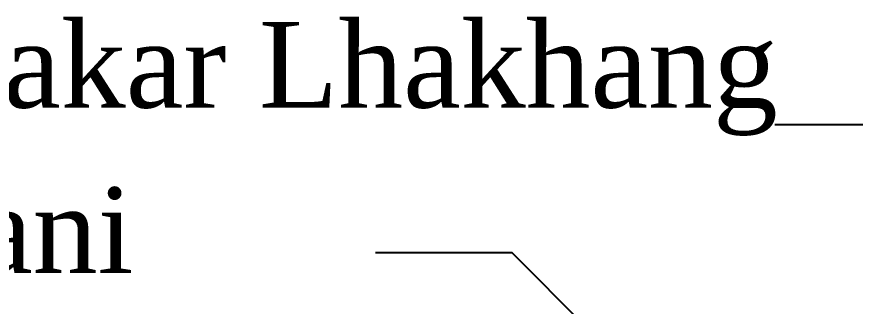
# Model space of a CAD drawing. Extents: x 13365 to 36625, y 86498 to 171760.
# Drawn here: x 14320.5 to 14808.6, y 88071.7 to 88240.4 of the extents above; entities that cross this region are included whole.
import ezdxf

# ---------------------------------------------------------------- set-up
doc = ezdxf.new("R2010")
doc.units = 0
doc.header["$LTSCALE"] = 5
doc.header["$MEASUREMENT"] = 0
doc.layers.add('text', color=7, linetype='Continuous')

msp = doc.modelspace()

# ---------------------------------------------------------------- linework, layer by layer
at = {"layer": 'text', "linetype": 'Continuous'}
for p, q in [((14841.47, 88177.47), (14761.86, 88177.47)), ((14608.88, 88102.79), (14529.28, 88102.79)), ((14758.47, 87953.2), (14608.88, 88102.79))]:
    msp.add_line(p, q, dxfattribs=at)

# ---------------------------------------------------------------- texts
at = {"layer": 'text', "linetype": 'Continuous', "char_height": 50, "width": 749.1763, "attachment_point": 1}
for s, insert in [('{\\fTimes New Roman|b0|i0|c0|p18;Jakar Lhakhang}', (14283.31, 88237.46)), ('{\\fTimes New Roman|b0|i0|c0|p18;Jakar Choekhor Mani}', (13734.16, 88141.17))]:
    msp.add_mtext(s, dxfattribs=dict(at, insert=insert))

doc.saveas('drawing.dxf')
